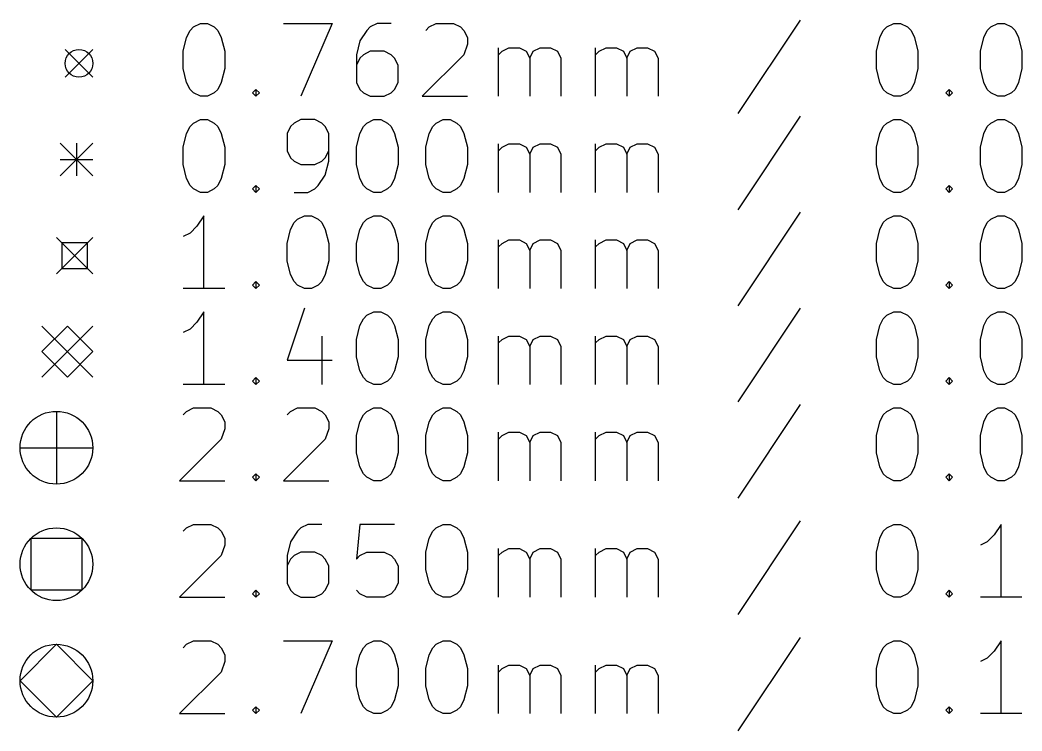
# Model space of a CAD drawing. Extents: x -31 to 357, y -149 to 35.
# Drawn here: x -30.57 to -3.05, y -148.66 to -129.13 of the extents above; entities that cross this region are included whole.
import ezdxf

# ---------------------------------------------------------------- set-up
doc = ezdxf.new("R2010")
doc.units = 0
doc.layers.add('BLACK', color=7, linetype='CONTINUOUS')

msp = doc.modelspace()

# ---------------------------------------------------------------- linework, layer by layer
at = {"layer": 'BLACK', "linetype": 'CONTINUOUS'}
for p, q in [((-25.9036, -129.416), (-25.8083, -129.32)), ((-25.8083, -129.32), (-25.6179, -129.225)), ((-25.6179, -129.225), (-25.4274, -129.225)), ((-25.4274, -129.225), (-25.2369, -129.32)), ((-25.2369, -129.32), (-25.1417, -129.416)), ((-23.3321, -129.225), (-21.9988, -129.225)), ((-21.9988, -129.225), (-22.856, -131.225)), ((-20.9512, -129.32), (-21.0464, -129.416)), ((-20.7607, -129.225), (-20.9512, -129.32)), ((-20.3798, -129.225), (-20.7607, -129.225)), ((-19.4274, -129.416), (-19.3321, -129.32)), ((-19.3321, -129.32), (-19.1417, -129.225)), ((-19.1417, -129.225), (-18.6655, -129.225)), ((-18.6655, -129.225), (-18.475, -129.32)), ((-18.475, -129.32), (-18.3798, -129.416)), ((-9.14167, -129.13), (-10.856, -131.701)), ((-6.85595, -129.416), (-6.76071, -129.32)), ((-6.76071, -129.32), (-6.57024, -129.225)), ((-6.57024, -129.225), (-6.37976, -129.225)), ((-6.37976, -129.225), (-6.18928, -129.32)), ((-6.18928, -129.32), (-6.09405, -129.416)), ((-3.99881, -129.416), (-3.90357, -129.32)), ((-3.90357, -129.32), (-3.7131, -129.225)), ((-3.7131, -129.225), (-3.52262, -129.225)), ((-3.52262, -129.225), (-3.33214, -129.32)), ((-3.33214, -129.32), (-3.2369, -129.416)), ((-26.094, -129.987), (-25.9988, -129.606)), ((-25.9988, -129.606), (-25.9036, -129.416)), ((-25.1417, -129.416), (-25.0464, -129.606)), ((-25.0464, -129.606), (-24.9512, -129.987)), ((-21.0464, -129.416), (-21.2369, -129.701)), ((-18.3798, -129.416), (-18.2845, -129.606)), ((-18.2845, -129.606), (-18.2845, -129.797)), ((-7.04643, -129.987), (-6.95119, -129.606)), ((-6.95119, -129.606), (-6.85595, -129.416)), ((-6.09405, -129.416), (-5.99881, -129.606)), ((-5.99881, -129.606), (-5.90357, -129.987)), ((-4.18928, -129.987), (-4.09405, -129.606)), ((-4.09405, -129.606), (-3.99881, -129.416)), ((-3.2369, -129.416), (-3.14167, -129.606)), ((-3.14167, -129.606), (-3.04643, -129.987)), ((-21.2369, -129.701), (-21.3321, -130.082)), ((-18.2845, -129.797), (-18.3798, -130.082)), ((-17.4274, -131.225), (-17.4274, -129.892)), ((-17.3321, -129.987), (-17.1417, -129.892)), ((-17.1417, -129.892), (-16.856, -129.892)), ((-16.856, -129.892), (-16.6655, -129.987)), ((-16.475, -129.987), (-16.2845, -129.892)), ((-16.2845, -129.892), (-15.9988, -129.892)), ((-15.9988, -129.892), (-15.8083, -129.987)), ((-14.7607, -131.225), (-14.7607, -129.892)), ((-14.6655, -129.987), (-14.475, -129.892)), ((-14.475, -129.892), (-14.1893, -129.892)), ((-14.1893, -129.892), (-13.9988, -129.987)), ((-13.8083, -129.987), (-13.6179, -129.892)), ((-13.6179, -129.892), (-13.3321, -129.892)), ((-13.3321, -129.892), (-13.1417, -129.987)), ((-29.337, -129.939), (-28.575, -130.701)), ((-28.575, -129.939), (-29.337, -130.701)), ((-26.094, -130.463), (-26.094, -129.987)), ((-24.9512, -129.987), (-24.9512, -130.463)), ((-21.3321, -130.082), (-21.3321, -130.844)), ((-21.2369, -130.177), (-21.3321, -130.368)), ((-21.1417, -130.082), (-21.2369, -130.177)), ((-20.9512, -129.987), (-21.1417, -130.082)), ((-20.5702, -129.987), (-20.9512, -129.987)), ((-20.3798, -130.082), (-20.5702, -129.987)), ((-20.2845, -130.177), (-20.3798, -130.082)), ((-20.1893, -130.368), (-20.2845, -130.177)), ((-18.3798, -130.082), (-19.5226, -131.225)), ((-17.4274, -130.082), (-17.3321, -129.987)), ((-16.6655, -129.987), (-16.5702, -130.177)), ((-16.5702, -130.177), (-16.475, -129.987)), ((-16.5702, -130.177), (-16.5702, -131.225)), ((-15.8083, -129.987), (-15.7131, -130.177)), ((-15.7131, -130.177), (-15.7131, -131.225)), ((-14.7607, -130.082), (-14.6655, -129.987)), ((-13.9988, -129.987), (-13.9036, -130.177)), ((-13.9036, -130.177), (-13.8083, -129.987)), ((-13.9036, -130.177), (-13.9036, -131.225)), ((-13.1417, -129.987), (-13.0464, -130.177)), ((-13.0464, -130.177), (-13.0464, -131.225)), ((-7.04643, -130.463), (-7.04643, -129.987)), ((-5.90357, -129.987), (-5.90357, -130.463)), ((-4.18928, -130.463), (-4.18928, -129.987)), ((-3.04643, -129.987), (-3.04643, -130.463)), ((-25.9988, -130.844), (-26.094, -130.463)), ((-24.9512, -130.463), (-25.0464, -130.844)), ((-20.1893, -130.844), (-20.1893, -130.368)), ((-6.95119, -130.844), (-7.04643, -130.463)), ((-5.90357, -130.463), (-5.99881, -130.844)), ((-4.09405, -130.844), (-4.18928, -130.463)), ((-3.04643, -130.463), (-3.14167, -130.844)), ((-25.9036, -131.035), (-25.9988, -130.844)), ((-25.8083, -131.13), (-25.9036, -131.035)), ((-25.1417, -131.035), (-25.2369, -131.13)), ((-25.0464, -130.844), (-25.1417, -131.035)), ((-24.1893, -131.13), (-24.094, -131.035)), ((-24.094, -131.035), (-23.9988, -131.13)), ((-24.094, -131.035), (-24.094, -131.225)), ((-21.3321, -130.844), (-21.2369, -131.035)), ((-21.2369, -131.035), (-21.1417, -131.13)), ((-20.3798, -131.13), (-20.2845, -131.035)), ((-20.2845, -131.035), (-20.1893, -130.844)), ((-6.85595, -131.035), (-6.95119, -130.844)), ((-6.76071, -131.13), (-6.85595, -131.035)), ((-6.09405, -131.035), (-6.18928, -131.13)), ((-5.99881, -130.844), (-6.09405, -131.035)), ((-5.14167, -131.13), (-5.04643, -131.035)), ((-5.04643, -131.035), (-4.95119, -131.13)), ((-5.04643, -131.035), (-5.04643, -131.225)), ((-3.99881, -131.035), (-4.09405, -130.844)), ((-3.90357, -131.13), (-3.99881, -131.035)), ((-3.2369, -131.035), (-3.33214, -131.13)), ((-3.14167, -130.844), (-3.2369, -131.035)), ((-25.6179, -131.225), (-25.8083, -131.13)), ((-25.4274, -131.225), (-25.6179, -131.225)), ((-25.2369, -131.13), (-25.4274, -131.225)), ((-24.094, -131.225), (-24.1893, -131.13)), ((-23.9988, -131.13), (-24.094, -131.225)), ((-21.1417, -131.13), (-20.9512, -131.225)), ((-20.9512, -131.225), (-20.5702, -131.225)), ((-20.5702, -131.225), (-20.3798, -131.13)), ((-19.5226, -131.225), (-18.2845, -131.225)), ((-6.57024, -131.225), (-6.76071, -131.13)), ((-6.37976, -131.225), (-6.57024, -131.225)), ((-6.18928, -131.13), (-6.37976, -131.225)), ((-5.04643, -131.225), (-5.14167, -131.13)), ((-4.95119, -131.13), (-5.04643, -131.225)), ((-3.7131, -131.225), (-3.90357, -131.13)), ((-3.52262, -131.225), (-3.7131, -131.225)), ((-3.33214, -131.13), (-3.52262, -131.225)), ((-9.14167, -131.77), (-10.856, -134.341)), ((-25.9988, -132.246), (-25.9036, -132.056)), ((-25.9036, -132.056), (-25.8083, -131.96)), ((-25.8083, -131.96), (-25.6179, -131.865)), ((-25.6179, -131.865), (-25.4274, -131.865)), ((-25.4274, -131.865), (-25.2369, -131.96)), ((-25.2369, -131.96), (-25.1417, -132.056)), ((-25.1417, -132.056), (-25.0464, -132.246)), ((-23.1417, -132.056), (-23.2369, -132.246)), ((-23.0464, -131.96), (-23.1417, -132.056)), ((-22.856, -131.865), (-23.0464, -131.96)), ((-22.475, -131.865), (-22.856, -131.865)), ((-22.2845, -131.96), (-22.475, -131.865)), ((-22.1893, -132.056), (-22.2845, -131.96)), ((-22.094, -132.246), (-22.1893, -132.056)), ((-21.2369, -132.246), (-21.1417, -132.056)), ((-21.1417, -132.056), (-21.0464, -131.96)), ((-21.0464, -131.96), (-20.856, -131.865)), ((-20.856, -131.865), (-20.6655, -131.865)), ((-20.6655, -131.865), (-20.475, -131.96)), ((-20.475, -131.96), (-20.3798, -132.056)), ((-20.3798, -132.056), (-20.2845, -132.246)), ((-19.3321, -132.246), (-19.2369, -132.056)), ((-19.2369, -132.056), (-19.1417, -131.96)), ((-19.1417, -131.96), (-18.9512, -131.865)), ((-18.9512, -131.865), (-18.7607, -131.865)), ((-18.7607, -131.865), (-18.5702, -131.96)), ((-18.5702, -131.96), (-18.475, -132.056)), ((-18.475, -132.056), (-18.3798, -132.246)), ((-6.95119, -132.246), (-6.85595, -132.056)), ((-6.85595, -132.056), (-6.76071, -131.96)), ((-6.76071, -131.96), (-6.57024, -131.865)), ((-6.57024, -131.865), (-6.37976, -131.865)), ((-6.37976, -131.865), (-6.18928, -131.96)), ((-6.18928, -131.96), (-6.09405, -132.056)), ((-6.09405, -132.056), (-5.99881, -132.246)), ((-4.09405, -132.246), (-3.99881, -132.056)), ((-3.99881, -132.056), (-3.90357, -131.96)), ((-3.90357, -131.96), (-3.7131, -131.865)), ((-3.7131, -131.865), (-3.52262, -131.865)), ((-3.52262, -131.865), (-3.33214, -131.96)), ((-3.33214, -131.96), (-3.2369, -132.056)), ((-3.2369, -132.056), (-3.14167, -132.246)), ((-26.094, -132.627), (-25.9988, -132.246)), ((-25.0464, -132.246), (-24.9512, -132.627)), ((-23.2369, -132.246), (-23.2369, -132.722)), ((-22.094, -133.008), (-22.094, -132.246)), ((-21.3321, -132.627), (-21.2369, -132.246)), ((-20.2845, -132.246), (-20.1893, -132.627)), ((-19.4274, -132.627), (-19.3321, -132.246)), ((-18.3798, -132.246), (-18.2845, -132.627)), ((-7.04643, -132.627), (-6.95119, -132.246)), ((-5.99881, -132.246), (-5.90357, -132.627)), ((-4.18928, -132.627), (-4.09405, -132.246)), ((-3.14167, -132.246), (-3.04643, -132.627)), ((-29.475, -132.51), (-28.575, -133.41)), ((-28.575, -132.51), (-29.475, -133.41)), ((-29.025, -132.51), (-29.025, -133.41)), ((-26.094, -133.103), (-26.094, -132.627)), ((-24.9512, -132.627), (-24.9512, -133.103)), ((-21.3321, -133.103), (-21.3321, -132.627)), ((-20.1893, -132.627), (-20.1893, -133.103)), ((-19.4274, -133.103), (-19.4274, -132.627)), ((-18.2845, -132.627), (-18.2845, -133.103)), ((-17.4274, -133.865), (-17.4274, -132.532)), ((-17.4274, -132.722), (-17.3321, -132.627)), ((-17.3321, -132.627), (-17.1417, -132.532)), ((-17.1417, -132.532), (-16.856, -132.532)), ((-16.856, -132.532), (-16.6655, -132.627)), ((-16.6655, -132.627), (-16.5702, -132.817)), ((-16.5702, -132.817), (-16.475, -132.627)), ((-16.475, -132.627), (-16.2845, -132.532)), ((-16.2845, -132.532), (-15.9988, -132.532)), ((-15.9988, -132.532), (-15.8083, -132.627)), ((-15.8083, -132.627), (-15.7131, -132.817)), ((-14.7607, -133.865), (-14.7607, -132.532)), ((-14.7607, -132.722), (-14.6655, -132.627)), ((-14.6655, -132.627), (-14.475, -132.532)), ((-14.475, -132.532), (-14.1893, -132.532)), ((-14.1893, -132.532), (-13.9988, -132.627)), ((-13.9988, -132.627), (-13.9036, -132.817)), ((-13.9036, -132.817), (-13.8083, -132.627)), ((-13.8083, -132.627), (-13.6179, -132.532)), ((-13.6179, -132.532), (-13.3321, -132.532)), ((-13.3321, -132.532), (-13.1417, -132.627)), ((-13.1417, -132.627), (-13.0464, -132.817)), ((-7.04643, -133.103), (-7.04643, -132.627)), ((-5.90357, -132.627), (-5.90357, -133.103)), ((-4.18928, -133.103), (-4.18928, -132.627)), ((-3.04643, -132.627), (-3.04643, -133.103)), ((-29.475, -132.96), (-28.575, -132.96)), ((-23.2369, -132.722), (-23.1417, -132.913)), ((-23.1417, -132.913), (-23.0464, -133.008)), ((-22.2845, -133.008), (-22.1893, -132.913)), ((-22.1893, -132.913), (-22.094, -132.722)), ((-16.5702, -132.817), (-16.5702, -133.865)), ((-15.7131, -132.817), (-15.7131, -133.865)), ((-13.9036, -132.817), (-13.9036, -133.865)), ((-13.0464, -132.817), (-13.0464, -133.865)), ((-25.9988, -133.484), (-26.094, -133.103)), ((-24.9512, -133.103), (-25.0464, -133.484)), ((-23.0464, -133.008), (-22.856, -133.103)), ((-22.856, -133.103), (-22.475, -133.103)), ((-22.475, -133.103), (-22.2845, -133.008)), ((-22.1893, -133.389), (-22.094, -133.008)), ((-21.2369, -133.484), (-21.3321, -133.103)), ((-20.1893, -133.103), (-20.2845, -133.484)), ((-19.3321, -133.484), (-19.4274, -133.103)), ((-18.2845, -133.103), (-18.3798, -133.484)), ((-6.95119, -133.484), (-7.04643, -133.103)), ((-5.90357, -133.103), (-5.99881, -133.484)), ((-4.09405, -133.484), (-4.18928, -133.103)), ((-3.04643, -133.103), (-3.14167, -133.484)), ((-25.9036, -133.675), (-25.9988, -133.484)), ((-25.0464, -133.484), (-25.1417, -133.675)), ((-22.3798, -133.675), (-22.1893, -133.389)), ((-21.1417, -133.675), (-21.2369, -133.484)), ((-20.2845, -133.484), (-20.3798, -133.675)), ((-19.2369, -133.675), (-19.3321, -133.484)), ((-18.3798, -133.484), (-18.475, -133.675)), ((-6.85595, -133.675), (-6.95119, -133.484)), ((-5.99881, -133.484), (-6.09405, -133.675)), ((-3.99881, -133.675), (-4.09405, -133.484)), ((-3.14167, -133.484), (-3.2369, -133.675)), ((-25.8083, -133.77), (-25.9036, -133.675)), ((-25.6179, -133.865), (-25.8083, -133.77)), ((-25.2369, -133.77), (-25.4274, -133.865)), ((-25.1417, -133.675), (-25.2369, -133.77)), ((-24.1893, -133.77), (-24.094, -133.675)), ((-24.094, -133.865), (-24.1893, -133.77)), ((-24.094, -133.675), (-23.9988, -133.77)), ((-24.094, -133.675), (-24.094, -133.865)), ((-23.9988, -133.77), (-24.094, -133.865)), ((-22.6655, -133.865), (-22.475, -133.77)), ((-22.475, -133.77), (-22.3798, -133.675)), ((-21.0464, -133.77), (-21.1417, -133.675)), ((-20.856, -133.865), (-21.0464, -133.77)), ((-20.475, -133.77), (-20.6655, -133.865)), ((-20.3798, -133.675), (-20.475, -133.77)), ((-19.1417, -133.77), (-19.2369, -133.675)), ((-18.9512, -133.865), (-19.1417, -133.77)), ((-18.5702, -133.77), (-18.7607, -133.865)), ((-18.475, -133.675), (-18.5702, -133.77)), ((-6.76071, -133.77), (-6.85595, -133.675)), ((-6.57024, -133.865), (-6.76071, -133.77)), ((-6.18928, -133.77), (-6.37976, -133.865)), ((-6.09405, -133.675), (-6.18928, -133.77)), ((-5.14167, -133.77), (-5.04643, -133.675)), ((-5.04643, -133.865), (-5.14167, -133.77)), ((-5.04643, -133.675), (-4.95119, -133.77)), ((-5.04643, -133.675), (-5.04643, -133.865)), ((-4.95119, -133.77), (-5.04643, -133.865)), ((-3.90357, -133.77), (-3.99881, -133.675)), ((-3.7131, -133.865), (-3.90357, -133.77)), ((-3.33214, -133.77), (-3.52262, -133.865)), ((-3.2369, -133.675), (-3.33214, -133.77)), ((-25.4274, -133.865), (-25.6179, -133.865)), ((-23.0464, -133.865), (-22.6655, -133.865)), ((-20.6655, -133.865), (-20.856, -133.865)), ((-18.7607, -133.865), (-18.9512, -133.865)), ((-6.37976, -133.865), (-6.57024, -133.865)), ((-3.52262, -133.865), (-3.7131, -133.865)), ((-25.5226, -134.505), (-25.7131, -134.791)), ((-25.5226, -136.505), (-25.5226, -134.505)), ((-23.0464, -134.696), (-22.9512, -134.6)), ((-22.9512, -134.6), (-22.7607, -134.505)), ((-22.7607, -134.505), (-22.5702, -134.505)), ((-22.5702, -134.505), (-22.3798, -134.6)), ((-22.3798, -134.6), (-22.2845, -134.696)), ((-21.1417, -134.696), (-21.0464, -134.6)), ((-21.0464, -134.6), (-20.856, -134.505)), ((-20.856, -134.505), (-20.6655, -134.505)), ((-20.6655, -134.505), (-20.475, -134.6)), ((-20.475, -134.6), (-20.3798, -134.696)), ((-19.2369, -134.696), (-19.1417, -134.6)), ((-19.1417, -134.6), (-18.9512, -134.505)), ((-18.9512, -134.505), (-18.7607, -134.505)), ((-18.7607, -134.505), (-18.5702, -134.6)), ((-18.5702, -134.6), (-18.475, -134.696)), ((-9.14167, -134.41), (-10.856, -136.981)), ((-6.85595, -134.696), (-6.76071, -134.6)), ((-6.76071, -134.6), (-6.57024, -134.505)), ((-6.57024, -134.505), (-6.37976, -134.505)), ((-6.37976, -134.505), (-6.18928, -134.6)), ((-6.18928, -134.6), (-6.09405, -134.696)), ((-3.99881, -134.696), (-3.90357, -134.6)), ((-3.90357, -134.6), (-3.7131, -134.505)), ((-3.7131, -134.505), (-3.52262, -134.505)), ((-3.52262, -134.505), (-3.33214, -134.6)), ((-3.33214, -134.6), (-3.2369, -134.696)), ((-25.7131, -134.791), (-25.9036, -134.981)), ((-23.2369, -135.267), (-23.1417, -134.886)), ((-23.1417, -134.886), (-23.0464, -134.696)), ((-22.2845, -134.696), (-22.1893, -134.886)), ((-22.1893, -134.886), (-22.094, -135.267)), ((-21.3321, -135.267), (-21.2369, -134.886)), ((-21.2369, -134.886), (-21.1417, -134.696)), ((-20.3798, -134.696), (-20.2845, -134.886)), ((-20.2845, -134.886), (-20.1893, -135.267)), ((-19.4274, -135.267), (-19.3321, -134.886)), ((-19.3321, -134.886), (-19.2369, -134.696)), ((-18.475, -134.696), (-18.3798, -134.886)), ((-18.3798, -134.886), (-18.2845, -135.267)), ((-7.04643, -135.267), (-6.95119, -134.886)), ((-6.95119, -134.886), (-6.85595, -134.696)), ((-6.09405, -134.696), (-5.99881, -134.886)), ((-5.99881, -134.886), (-5.90357, -135.267)), ((-4.18928, -135.267), (-4.09405, -134.886)), ((-4.09405, -134.886), (-3.99881, -134.696)), ((-3.2369, -134.696), (-3.14167, -134.886)), ((-3.14167, -134.886), (-3.04643, -135.267)), ((-29.575, -135.1), (-28.575, -136.1)), ((-28.575, -135.1), (-29.575, -136.1)), ((-25.9036, -134.981), (-26.094, -135.077)), ((-28.7214, -135.247), (-29.4286, -135.247)), ((-29.4286, -135.247), (-29.4286, -135.954)), ((-28.7214, -135.954), (-28.7214, -135.247)), ((-23.2369, -135.743), (-23.2369, -135.267)), ((-22.094, -135.267), (-22.094, -135.743)), ((-21.3321, -135.743), (-21.3321, -135.267)), ((-20.1893, -135.267), (-20.1893, -135.743)), ((-19.4274, -135.743), (-19.4274, -135.267)), ((-18.2845, -135.267), (-18.2845, -135.743)), ((-17.4274, -136.505), (-17.4274, -135.172)), ((-17.4274, -135.362), (-17.3321, -135.267)), ((-17.3321, -135.267), (-17.1417, -135.172)), ((-17.1417, -135.172), (-16.856, -135.172)), ((-16.856, -135.172), (-16.6655, -135.267)), ((-16.6655, -135.267), (-16.5702, -135.457)), ((-16.5702, -135.457), (-16.475, -135.267)), ((-16.475, -135.267), (-16.2845, -135.172)), ((-16.2845, -135.172), (-15.9988, -135.172)), ((-15.9988, -135.172), (-15.8083, -135.267)), ((-15.8083, -135.267), (-15.7131, -135.457)), ((-14.7607, -136.505), (-14.7607, -135.172)), ((-14.7607, -135.362), (-14.6655, -135.267)), ((-14.6655, -135.267), (-14.475, -135.172)), ((-14.475, -135.172), (-14.1893, -135.172)), ((-14.1893, -135.172), (-13.9988, -135.267)), ((-13.9988, -135.267), (-13.9036, -135.457)), ((-13.9036, -135.457), (-13.8083, -135.267)), ((-13.8083, -135.267), (-13.6179, -135.172)), ((-13.6179, -135.172), (-13.3321, -135.172)), ((-13.3321, -135.172), (-13.1417, -135.267)), ((-13.1417, -135.267), (-13.0464, -135.457)), ((-7.04643, -135.743), (-7.04643, -135.267)), ((-5.90357, -135.267), (-5.90357, -135.743)), ((-4.18928, -135.743), (-4.18928, -135.267)), ((-3.04643, -135.267), (-3.04643, -135.743)), ((-16.5702, -135.457), (-16.5702, -136.505)), ((-15.7131, -135.457), (-15.7131, -136.505)), ((-13.9036, -135.457), (-13.9036, -136.505)), ((-13.0464, -135.457), (-13.0464, -136.505)), ((-29.4286, -135.954), (-28.7214, -135.954)), ((-23.1417, -136.124), (-23.2369, -135.743)), ((-22.094, -135.743), (-22.1893, -136.124)), ((-21.2369, -136.124), (-21.3321, -135.743)), ((-20.1893, -135.743), (-20.2845, -136.124)), ((-19.3321, -136.124), (-19.4274, -135.743)), ((-18.2845, -135.743), (-18.3798, -136.124)), ((-6.95119, -136.124), (-7.04643, -135.743)), ((-5.90357, -135.743), (-5.99881, -136.124)), ((-4.09405, -136.124), (-4.18928, -135.743)), ((-3.04643, -135.743), (-3.14167, -136.124)), ((-23.0464, -136.315), (-23.1417, -136.124)), ((-22.1893, -136.124), (-22.2845, -136.315)), ((-21.1417, -136.315), (-21.2369, -136.124)), ((-20.2845, -136.124), (-20.3798, -136.315)), ((-19.2369, -136.315), (-19.3321, -136.124)), ((-18.3798, -136.124), (-18.475, -136.315)), ((-6.85595, -136.315), (-6.95119, -136.124)), ((-5.99881, -136.124), (-6.09405, -136.315)), ((-3.99881, -136.315), (-4.09405, -136.124)), ((-3.14167, -136.124), (-3.2369, -136.315)), ((-24.9512, -136.505), (-26.094, -136.505)), ((-24.1893, -136.41), (-24.094, -136.315)), ((-24.094, -136.505), (-24.1893, -136.41)), ((-24.094, -136.315), (-23.9988, -136.41)), ((-24.094, -136.315), (-24.094, -136.505)), ((-23.9988, -136.41), (-24.094, -136.505)), ((-22.9512, -136.41), (-23.0464, -136.315)), ((-22.7607, -136.505), (-22.9512, -136.41)), ((-22.5702, -136.505), (-22.7607, -136.505)), ((-22.3798, -136.41), (-22.5702, -136.505)), ((-22.2845, -136.315), (-22.3798, -136.41)), ((-21.0464, -136.41), (-21.1417, -136.315)), ((-20.856, -136.505), (-21.0464, -136.41)), ((-20.6655, -136.505), (-20.856, -136.505)), ((-20.475, -136.41), (-20.6655, -136.505)), ((-20.3798, -136.315), (-20.475, -136.41)), ((-19.1417, -136.41), (-19.2369, -136.315)), ((-18.9512, -136.505), (-19.1417, -136.41)), ((-18.7607, -136.505), (-18.9512, -136.505)), ((-18.5702, -136.41), (-18.7607, -136.505)), ((-18.475, -136.315), (-18.5702, -136.41)), ((-6.76071, -136.41), (-6.85595, -136.315)), ((-6.57024, -136.505), (-6.76071, -136.41)), ((-6.37976, -136.505), (-6.57024, -136.505)), ((-6.18928, -136.41), (-6.37976, -136.505)), ((-6.09405, -136.315), (-6.18928, -136.41)), ((-5.14167, -136.41), (-5.04643, -136.315)), ((-5.04643, -136.505), (-5.14167, -136.41)), ((-5.04643, -136.315), (-4.95119, -136.41)), ((-5.04643, -136.315), (-5.04643, -136.505)), ((-4.95119, -136.41), (-5.04643, -136.505)), ((-3.90357, -136.41), (-3.99881, -136.315)), ((-3.7131, -136.505), (-3.90357, -136.41)), ((-3.52262, -136.505), (-3.7131, -136.505)), ((-3.33214, -136.41), (-3.52262, -136.505)), ((-3.2369, -136.315), (-3.33214, -136.41)), ((-22.7607, -137.05), (-23.2369, -138.478)), ((-9.14167, -137.05), (-10.856, -139.621)), ((-25.5226, -137.145), (-25.7131, -137.431)), ((-25.5226, -139.145), (-25.5226, -137.145)), ((-21.2369, -137.526), (-21.1417, -137.336)), ((-21.1417, -137.336), (-21.0464, -137.24)), ((-21.0464, -137.24), (-20.856, -137.145)), ((-20.856, -137.145), (-20.6655, -137.145)), ((-20.6655, -137.145), (-20.475, -137.24)), ((-20.475, -137.24), (-20.3798, -137.336)), ((-20.3798, -137.336), (-20.2845, -137.526)), ((-19.3321, -137.526), (-19.2369, -137.336)), ((-19.2369, -137.336), (-19.1417, -137.24)), ((-19.1417, -137.24), (-18.9512, -137.145)), ((-18.9512, -137.145), (-18.7607, -137.145)), ((-18.7607, -137.145), (-18.5702, -137.24)), ((-18.5702, -137.24), (-18.475, -137.336)), ((-18.475, -137.336), (-18.3798, -137.526)), ((-6.95119, -137.526), (-6.85595, -137.336)), ((-6.85595, -137.336), (-6.76071, -137.24)), ((-6.76071, -137.24), (-6.57024, -137.145)), ((-6.57024, -137.145), (-6.37976, -137.145)), ((-6.37976, -137.145), (-6.18928, -137.24)), ((-6.18928, -137.24), (-6.09405, -137.336)), ((-6.09405, -137.336), (-5.99881, -137.526)), ((-4.09405, -137.526), (-3.99881, -137.336)), ((-3.99881, -137.336), (-3.90357, -137.24)), ((-3.90357, -137.24), (-3.7131, -137.145)), ((-3.7131, -137.145), (-3.52262, -137.145)), ((-3.52262, -137.145), (-3.33214, -137.24)), ((-3.33214, -137.24), (-3.2369, -137.336)), ((-3.2369, -137.336), (-3.14167, -137.526)), ((-29.975, -137.54), (-28.575, -138.94)), ((-28.575, -137.54), (-29.975, -138.94)), ((-29.275, -137.54), (-29.975, -138.24)), ((-28.575, -138.24), (-29.275, -137.54)), ((-25.9036, -137.621), (-26.094, -137.717)), ((-25.7131, -137.431), (-25.9036, -137.621)), ((-21.3321, -137.907), (-21.2369, -137.526)), ((-20.2845, -137.526), (-20.1893, -137.907)), ((-19.4274, -137.907), (-19.3321, -137.526)), ((-18.3798, -137.526), (-18.2845, -137.907)), ((-7.04643, -137.907), (-6.95119, -137.526)), ((-5.99881, -137.526), (-5.90357, -137.907)), ((-4.18928, -137.907), (-4.09405, -137.526)), ((-3.14167, -137.526), (-3.04643, -137.907)), ((-22.2845, -137.812), (-22.2845, -139.145)), ((-21.3321, -138.383), (-21.3321, -137.907)), ((-20.1893, -137.907), (-20.1893, -138.383)), ((-19.4274, -138.383), (-19.4274, -137.907)), ((-18.2845, -137.907), (-18.2845, -138.383)), ((-17.4274, -139.145), (-17.4274, -137.812)), ((-17.4274, -138.002), (-17.3321, -137.907)), ((-17.3321, -137.907), (-17.1417, -137.812)), ((-17.1417, -137.812), (-16.856, -137.812)), ((-16.856, -137.812), (-16.6655, -137.907)), ((-16.6655, -137.907), (-16.5702, -138.097)), ((-16.5702, -138.097), (-16.475, -137.907)), ((-16.475, -137.907), (-16.2845, -137.812)), ((-16.2845, -137.812), (-15.9988, -137.812)), ((-15.9988, -137.812), (-15.8083, -137.907)), ((-15.8083, -137.907), (-15.7131, -138.097)), ((-14.7607, -139.145), (-14.7607, -137.812)), ((-14.7607, -138.002), (-14.6655, -137.907)), ((-14.6655, -137.907), (-14.475, -137.812)), ((-14.475, -137.812), (-14.1893, -137.812)), ((-14.1893, -137.812), (-13.9988, -137.907)), ((-13.9988, -137.907), (-13.9036, -138.097)), ((-13.9036, -138.097), (-13.8083, -137.907)), ((-13.8083, -137.907), (-13.6179, -137.812)), ((-13.6179, -137.812), (-13.3321, -137.812)), ((-13.3321, -137.812), (-13.1417, -137.907)), ((-13.1417, -137.907), (-13.0464, -138.097)), ((-7.04643, -138.383), (-7.04643, -137.907)), ((-5.90357, -137.907), (-5.90357, -138.383)), ((-4.18928, -138.383), (-4.18928, -137.907)), ((-3.04643, -137.907), (-3.04643, -138.383)), ((-16.5702, -138.097), (-16.5702, -139.145)), ((-15.7131, -138.097), (-15.7131, -139.145)), ((-13.9036, -138.097), (-13.9036, -139.145)), ((-13.0464, -138.097), (-13.0464, -139.145)), ((-29.975, -138.24), (-29.275, -138.94)), ((-29.275, -138.94), (-28.575, -138.24)), ((-21.2369, -138.764), (-21.3321, -138.383)), ((-20.1893, -138.383), (-20.2845, -138.764)), ((-19.3321, -138.764), (-19.4274, -138.383)), ((-18.2845, -138.383), (-18.3798, -138.764)), ((-6.95119, -138.764), (-7.04643, -138.383)), ((-5.90357, -138.383), (-5.99881, -138.764)), ((-4.09405, -138.764), (-4.18928, -138.383)), ((-3.04643, -138.383), (-3.14167, -138.764)), ((-23.2369, -138.478), (-21.9988, -138.478)), ((-24.1893, -139.05), (-24.094, -138.955)), ((-24.094, -138.955), (-23.9988, -139.05)), ((-24.094, -138.955), (-24.094, -139.145)), ((-21.1417, -138.955), (-21.2369, -138.764)), ((-21.0464, -139.05), (-21.1417, -138.955)), ((-20.3798, -138.955), (-20.475, -139.05)), ((-20.2845, -138.764), (-20.3798, -138.955)), ((-19.2369, -138.955), (-19.3321, -138.764)), ((-19.1417, -139.05), (-19.2369, -138.955)), ((-18.475, -138.955), (-18.5702, -139.05)), ((-18.3798, -138.764), (-18.475, -138.955)), ((-6.85595, -138.955), (-6.95119, -138.764)), ((-6.76071, -139.05), (-6.85595, -138.955)), ((-6.09405, -138.955), (-6.18928, -139.05)), ((-5.99881, -138.764), (-6.09405, -138.955)), ((-5.14167, -139.05), (-5.04643, -138.955)), ((-5.04643, -138.955), (-4.95119, -139.05)), ((-5.04643, -138.955), (-5.04643, -139.145)), ((-3.99881, -138.955), (-4.09405, -138.764)), ((-3.90357, -139.05), (-3.99881, -138.955)), ((-3.2369, -138.955), (-3.33214, -139.05)), ((-3.14167, -138.764), (-3.2369, -138.955)), ((-24.9512, -139.145), (-26.094, -139.145)), ((-24.094, -139.145), (-24.1893, -139.05)), ((-23.9988, -139.05), (-24.094, -139.145)), ((-20.856, -139.145), (-21.0464, -139.05)), ((-20.6655, -139.145), (-20.856, -139.145)), ((-20.475, -139.05), (-20.6655, -139.145)), ((-18.9512, -139.145), (-19.1417, -139.05)), ((-18.7607, -139.145), (-18.9512, -139.145)), ((-18.5702, -139.05), (-18.7607, -139.145)), ((-6.57024, -139.145), (-6.76071, -139.05)), ((-6.37976, -139.145), (-6.57024, -139.145)), ((-6.18928, -139.05), (-6.37976, -139.145)), ((-5.04643, -139.145), (-5.14167, -139.05)), ((-4.95119, -139.05), (-5.04643, -139.145)), ((-3.7131, -139.145), (-3.90357, -139.05)), ((-3.52262, -139.145), (-3.7131, -139.145)), ((-3.33214, -139.05), (-3.52262, -139.145)), ((-25.9988, -139.88), (-25.8083, -139.785)), ((-25.8083, -139.785), (-25.3321, -139.785)), ((-25.3321, -139.785), (-25.1417, -139.88)), ((-23.1417, -139.88), (-22.9512, -139.785)), ((-22.9512, -139.785), (-22.475, -139.785)), ((-22.475, -139.785), (-22.2845, -139.88)), ((-21.0464, -139.88), (-20.856, -139.785)), ((-20.856, -139.785), (-20.6655, -139.785)), ((-20.6655, -139.785), (-20.475, -139.88)), ((-19.1417, -139.88), (-18.9512, -139.785)), ((-18.9512, -139.785), (-18.7607, -139.785)), ((-18.7607, -139.785), (-18.5702, -139.88)), ((-9.14167, -139.69), (-10.856, -142.261)), ((-6.76071, -139.88), (-6.57024, -139.785)), ((-6.57024, -139.785), (-6.37976, -139.785)), ((-6.37976, -139.785), (-6.18928, -139.88)), ((-3.90357, -139.88), (-3.7131, -139.785)), ((-3.7131, -139.785), (-3.52262, -139.785)), ((-3.52262, -139.785), (-3.33214, -139.88)), ((-29.575, -139.88), (-29.575, -141.88)), ((-26.094, -139.976), (-25.9988, -139.88)), ((-25.1417, -139.88), (-25.0464, -139.976)), ((-25.0464, -139.976), (-24.9512, -140.166)), ((-23.2369, -139.976), (-23.1417, -139.88)), ((-22.2845, -139.88), (-22.1893, -139.976)), ((-22.1893, -139.976), (-22.094, -140.166)), ((-21.2369, -140.166), (-21.1417, -139.976)), ((-21.1417, -139.976), (-21.0464, -139.88)), ((-20.475, -139.88), (-20.3798, -139.976)), ((-20.3798, -139.976), (-20.2845, -140.166)), ((-19.3321, -140.166), (-19.2369, -139.976)), ((-19.2369, -139.976), (-19.1417, -139.88)), ((-18.5702, -139.88), (-18.475, -139.976)), ((-18.475, -139.976), (-18.3798, -140.166)), ((-6.95119, -140.166), (-6.85595, -139.976)), ((-6.85595, -139.976), (-6.76071, -139.88)), ((-6.18928, -139.88), (-6.09405, -139.976)), ((-6.09405, -139.976), (-5.99881, -140.166)), ((-4.09405, -140.166), (-3.99881, -139.976)), ((-3.99881, -139.976), (-3.90357, -139.88)), ((-3.33214, -139.88), (-3.2369, -139.976)), ((-3.2369, -139.976), (-3.14167, -140.166)), ((-24.9512, -140.357), (-25.0464, -140.642)), ((-24.9512, -140.166), (-24.9512, -140.357)), ((-22.094, -140.357), (-22.1893, -140.642)), ((-22.094, -140.166), (-22.094, -140.357)), ((-21.3321, -140.547), (-21.2369, -140.166)), ((-20.2845, -140.166), (-20.1893, -140.547)), ((-19.4274, -140.547), (-19.3321, -140.166)), ((-18.3798, -140.166), (-18.2845, -140.547)), ((-7.04643, -140.547), (-6.95119, -140.166)), ((-5.99881, -140.166), (-5.90357, -140.547)), ((-4.18928, -140.547), (-4.09405, -140.166)), ((-3.14167, -140.166), (-3.04643, -140.547)), ((-25.0464, -140.642), (-26.1893, -141.785)), ((-22.1893, -140.642), (-23.3321, -141.785)), ((-21.3321, -141.023), (-21.3321, -140.547)), ((-20.1893, -140.547), (-20.1893, -141.023)), ((-19.4274, -141.023), (-19.4274, -140.547)), ((-18.2845, -140.547), (-18.2845, -141.023)), ((-17.4274, -141.785), (-17.4274, -140.452)), ((-17.4274, -140.642), (-17.3321, -140.547)), ((-17.3321, -140.547), (-17.1417, -140.452)), ((-17.1417, -140.452), (-16.856, -140.452)), ((-16.856, -140.452), (-16.6655, -140.547)), ((-16.6655, -140.547), (-16.5702, -140.737)), ((-16.5702, -140.737), (-16.475, -140.547)), ((-16.475, -140.547), (-16.2845, -140.452)), ((-16.2845, -140.452), (-15.9988, -140.452)), ((-15.9988, -140.452), (-15.8083, -140.547)), ((-15.8083, -140.547), (-15.7131, -140.737)), ((-14.7607, -141.785), (-14.7607, -140.452)), ((-14.7607, -140.642), (-14.6655, -140.547)), ((-14.6655, -140.547), (-14.475, -140.452)), ((-14.475, -140.452), (-14.1893, -140.452)), ((-14.1893, -140.452), (-13.9988, -140.547)), ((-13.9988, -140.547), (-13.9036, -140.737)), ((-13.9036, -140.737), (-13.8083, -140.547)), ((-13.8083, -140.547), (-13.6179, -140.452)), ((-13.6179, -140.452), (-13.3321, -140.452)), ((-13.3321, -140.452), (-13.1417, -140.547)), ((-13.1417, -140.547), (-13.0464, -140.737)), ((-7.04643, -141.023), (-7.04643, -140.547)), ((-5.90357, -140.547), (-5.90357, -141.023)), ((-4.18928, -141.023), (-4.18928, -140.547)), ((-3.04643, -140.547), (-3.04643, -141.023)), ((-30.575, -140.88), (-28.575, -140.88)), ((-16.5702, -140.737), (-16.5702, -141.785)), ((-15.7131, -140.737), (-15.7131, -141.785)), ((-13.9036, -140.737), (-13.9036, -141.785)), ((-13.0464, -140.737), (-13.0464, -141.785)), ((-21.2369, -141.404), (-21.3321, -141.023)), ((-20.1893, -141.023), (-20.2845, -141.404)), ((-19.3321, -141.404), (-19.4274, -141.023)), ((-18.2845, -141.023), (-18.3798, -141.404)), ((-6.95119, -141.404), (-7.04643, -141.023)), ((-5.90357, -141.023), (-5.99881, -141.404)), ((-4.09405, -141.404), (-4.18928, -141.023)), ((-3.04643, -141.023), (-3.14167, -141.404)), ((-21.1417, -141.595), (-21.2369, -141.404)), ((-20.2845, -141.404), (-20.3798, -141.595)), ((-19.2369, -141.595), (-19.3321, -141.404)), ((-18.3798, -141.404), (-18.475, -141.595)), ((-6.85595, -141.595), (-6.95119, -141.404)), ((-5.99881, -141.404), (-6.09405, -141.595)), ((-3.99881, -141.595), (-4.09405, -141.404)), ((-3.14167, -141.404), (-3.2369, -141.595)), ((-24.1893, -141.69), (-24.094, -141.595)), ((-24.094, -141.785), (-24.1893, -141.69)), ((-24.094, -141.595), (-23.9988, -141.69)), ((-24.094, -141.595), (-24.094, -141.785)), ((-23.9988, -141.69), (-24.094, -141.785)), ((-21.0464, -141.69), (-21.1417, -141.595)), ((-20.856, -141.785), (-21.0464, -141.69)), ((-20.475, -141.69), (-20.6655, -141.785)), ((-20.3798, -141.595), (-20.475, -141.69)), ((-19.1417, -141.69), (-19.2369, -141.595)), ((-18.9512, -141.785), (-19.1417, -141.69)), ((-18.5702, -141.69), (-18.7607, -141.785)), ((-18.475, -141.595), (-18.5702, -141.69)), ((-6.76071, -141.69), (-6.85595, -141.595)), ((-6.57024, -141.785), (-6.76071, -141.69)), ((-6.18928, -141.69), (-6.37976, -141.785)), ((-6.09405, -141.595), (-6.18928, -141.69)), ((-5.14167, -141.69), (-5.04643, -141.595)), ((-5.04643, -141.785), (-5.14167, -141.69)), ((-5.04643, -141.595), (-4.95119, -141.69)), ((-5.04643, -141.595), (-5.04643, -141.785)), ((-4.95119, -141.69), (-5.04643, -141.785)), ((-3.90357, -141.69), (-3.99881, -141.595)), ((-3.7131, -141.785), (-3.90357, -141.69)), ((-3.33214, -141.69), (-3.52262, -141.785)), ((-3.2369, -141.595), (-3.33214, -141.69)), ((-26.1893, -141.785), (-24.9512, -141.785)), ((-23.3321, -141.785), (-22.094, -141.785)), ((-20.6655, -141.785), (-20.856, -141.785)), ((-18.7607, -141.785), (-18.9512, -141.785)), ((-6.37976, -141.785), (-6.57024, -141.785)), ((-3.52262, -141.785), (-3.7131, -141.785)), ((-26.094, -143.176), (-25.9988, -143.08)), ((-25.9988, -143.08), (-25.8083, -142.985)), ((-25.8083, -142.985), (-25.3321, -142.985)), ((-25.3321, -142.985), (-25.1417, -143.08)), ((-25.1417, -143.08), (-25.0464, -143.176)), ((-22.856, -143.08), (-22.9512, -143.176)), ((-22.6655, -142.985), (-22.856, -143.08)), ((-22.2845, -142.985), (-22.6655, -142.985)), ((-21.2369, -142.985), (-21.3321, -143.937)), ((-20.2845, -142.985), (-21.2369, -142.985)), ((-19.2369, -143.176), (-19.1417, -143.08)), ((-19.1417, -143.08), (-18.9512, -142.985)), ((-18.9512, -142.985), (-18.7607, -142.985)), ((-18.7607, -142.985), (-18.5702, -143.08)), ((-18.5702, -143.08), (-18.475, -143.176)), ((-9.14167, -142.89), (-10.856, -145.461)), ((-6.85595, -143.176), (-6.76071, -143.08)), ((-6.76071, -143.08), (-6.57024, -142.985)), ((-6.57024, -142.985), (-6.37976, -142.985)), ((-6.37976, -142.985), (-6.18928, -143.08)), ((-6.18928, -143.08), (-6.09405, -143.176)), ((-3.61786, -142.985), (-3.80833, -143.271)), ((-3.61786, -144.985), (-3.61786, -142.985)), ((-28.8679, -143.373), (-30.2821, -143.373)), ((-30.2821, -143.373), (-30.2821, -144.787)), ((-28.8679, -144.787), (-28.8679, -143.373)), ((-25.0464, -143.176), (-24.9512, -143.366)), ((-24.9512, -143.366), (-24.9512, -143.557)), ((-22.9512, -143.176), (-23.1417, -143.461)), ((-19.4274, -143.747), (-19.3321, -143.366)), ((-19.3321, -143.366), (-19.2369, -143.176)), ((-18.475, -143.176), (-18.3798, -143.366)), ((-18.3798, -143.366), (-18.2845, -143.747)), ((-7.04643, -143.747), (-6.95119, -143.366)), ((-6.95119, -143.366), (-6.85595, -143.176)), ((-6.09405, -143.176), (-5.99881, -143.366)), ((-5.99881, -143.366), (-5.90357, -143.747)), ((-3.80833, -143.271), (-3.99881, -143.461)), ((-24.9512, -143.557), (-25.0464, -143.842)), ((-23.1417, -143.461), (-23.2369, -143.842)), ((-17.4274, -144.985), (-17.4274, -143.652)), ((-17.3321, -143.747), (-17.1417, -143.652)), ((-17.1417, -143.652), (-16.856, -143.652)), ((-16.856, -143.652), (-16.6655, -143.747)), ((-16.475, -143.747), (-16.2845, -143.652)), ((-16.2845, -143.652), (-15.9988, -143.652)), ((-15.9988, -143.652), (-15.8083, -143.747)), ((-14.7607, -144.985), (-14.7607, -143.652)), ((-14.6655, -143.747), (-14.475, -143.652)), ((-14.475, -143.652), (-14.1893, -143.652)), ((-14.1893, -143.652), (-13.9988, -143.747)), ((-13.8083, -143.747), (-13.6179, -143.652)), ((-13.6179, -143.652), (-13.3321, -143.652)), ((-13.3321, -143.652), (-13.1417, -143.747)), ((-3.99881, -143.461), (-4.18928, -143.557)), ((-25.0464, -143.842), (-26.1893, -144.985)), ((-23.2369, -143.842), (-23.2369, -144.604)), ((-23.1417, -143.937), (-23.2369, -144.128)), ((-23.0464, -143.842), (-23.1417, -143.937)), ((-22.856, -143.747), (-23.0464, -143.842)), ((-22.475, -143.747), (-22.856, -143.747)), ((-22.2845, -143.842), (-22.475, -143.747)), ((-22.1893, -143.937), (-22.2845, -143.842)), ((-22.094, -144.128), (-22.1893, -143.937)), ((-21.3321, -143.937), (-21.2369, -143.842)), ((-21.2369, -143.842), (-21.0464, -143.747)), ((-21.0464, -143.747), (-20.5702, -143.747)), ((-20.5702, -143.747), (-20.3798, -143.842)), ((-20.3798, -143.842), (-20.2845, -143.937)), ((-20.2845, -143.937), (-20.1893, -144.128)), ((-19.4274, -144.223), (-19.4274, -143.747)), ((-18.2845, -143.747), (-18.2845, -144.223)), ((-17.4274, -143.842), (-17.3321, -143.747)), ((-16.6655, -143.747), (-16.5702, -143.937)), ((-16.5702, -143.937), (-16.475, -143.747)), ((-16.5702, -143.937), (-16.5702, -144.985)), ((-15.8083, -143.747), (-15.7131, -143.937)), ((-15.7131, -143.937), (-15.7131, -144.985)), ((-14.7607, -143.842), (-14.6655, -143.747)), ((-13.9988, -143.747), (-13.9036, -143.937)), ((-13.9036, -143.937), (-13.8083, -143.747)), ((-13.9036, -143.937), (-13.9036, -144.985)), ((-13.1417, -143.747), (-13.0464, -143.937)), ((-13.0464, -143.937), (-13.0464, -144.985)), ((-7.04643, -144.223), (-7.04643, -143.747)), ((-5.90357, -143.747), (-5.90357, -144.223)), ((-22.094, -144.604), (-22.094, -144.128)), ((-20.1893, -144.128), (-20.1893, -144.604)), ((-19.3321, -144.604), (-19.4274, -144.223)), ((-18.2845, -144.223), (-18.3798, -144.604)), ((-6.95119, -144.604), (-7.04643, -144.223)), ((-5.90357, -144.223), (-5.99881, -144.604)), ((-30.2821, -144.787), (-28.8679, -144.787)), ((-24.1893, -144.89), (-24.094, -144.795)), ((-24.094, -144.795), (-23.9988, -144.89)), ((-24.094, -144.795), (-24.094, -144.985)), ((-23.2369, -144.604), (-23.1417, -144.795)), ((-23.1417, -144.795), (-23.0464, -144.89)), ((-22.2845, -144.89), (-22.1893, -144.795)), ((-22.1893, -144.795), (-22.094, -144.604)), ((-21.2369, -144.89), (-21.3321, -144.795)), ((-20.2845, -144.795), (-20.3798, -144.89)), ((-20.1893, -144.604), (-20.2845, -144.795)), ((-19.2369, -144.795), (-19.3321, -144.604)), ((-19.1417, -144.89), (-19.2369, -144.795)), ((-18.475, -144.795), (-18.5702, -144.89)), ((-18.3798, -144.604), (-18.475, -144.795)), ((-6.85595, -144.795), (-6.95119, -144.604)), ((-6.76071, -144.89), (-6.85595, -144.795)), ((-6.09405, -144.795), (-6.18928, -144.89)), ((-5.99881, -144.604), (-6.09405, -144.795)), ((-5.14167, -144.89), (-5.04643, -144.795)), ((-5.04643, -144.795), (-4.95119, -144.89)), ((-5.04643, -144.795), (-5.04643, -144.985)), ((-26.1893, -144.985), (-24.9512, -144.985)), ((-24.094, -144.985), (-24.1893, -144.89)), ((-23.9988, -144.89), (-24.094, -144.985)), ((-23.0464, -144.89), (-22.856, -144.985)), ((-22.856, -144.985), (-22.475, -144.985)), ((-22.475, -144.985), (-22.2845, -144.89)), ((-21.0464, -144.985), (-21.2369, -144.89)), ((-20.5702, -144.985), (-21.0464, -144.985)), ((-20.3798, -144.89), (-20.5702, -144.985)), ((-18.9512, -144.985), (-19.1417, -144.89)), ((-18.7607, -144.985), (-18.9512, -144.985)), ((-18.5702, -144.89), (-18.7607, -144.985)), ((-6.57024, -144.985), (-6.76071, -144.89)), ((-6.37976, -144.985), (-6.57024, -144.985)), ((-6.18928, -144.89), (-6.37976, -144.985)), ((-5.04643, -144.985), (-5.14167, -144.89)), ((-4.95119, -144.89), (-5.04643, -144.985)), ((-3.04643, -144.985), (-4.18928, -144.985)), ((-9.14167, -146.09), (-10.856, -148.661)), ((-29.575, -146.28), (-30.575, -147.28)), ((-28.575, -147.28), (-29.575, -146.28)), ((-26.094, -146.376), (-25.9988, -146.28)), ((-25.9988, -146.28), (-25.8083, -146.185)), ((-25.8083, -146.185), (-25.3321, -146.185)), ((-25.3321, -146.185), (-25.1417, -146.28)), ((-25.1417, -146.28), (-25.0464, -146.376)), ((-25.0464, -146.376), (-24.9512, -146.566)), ((-23.3321, -146.185), (-21.9988, -146.185)), ((-21.9988, -146.185), (-22.856, -148.185)), ((-21.2369, -146.566), (-21.1417, -146.376)), ((-21.1417, -146.376), (-21.0464, -146.28)), ((-21.0464, -146.28), (-20.856, -146.185)), ((-20.856, -146.185), (-20.6655, -146.185)), ((-20.6655, -146.185), (-20.475, -146.28)), ((-20.475, -146.28), (-20.3798, -146.376)), ((-20.3798, -146.376), (-20.2845, -146.566)), ((-19.3321, -146.566), (-19.2369, -146.376)), ((-19.2369, -146.376), (-19.1417, -146.28)), ((-19.1417, -146.28), (-18.9512, -146.185)), ((-18.9512, -146.185), (-18.7607, -146.185)), ((-18.7607, -146.185), (-18.5702, -146.28)), ((-18.5702, -146.28), (-18.475, -146.376)), ((-18.475, -146.376), (-18.3798, -146.566)), ((-6.95119, -146.566), (-6.85595, -146.376)), ((-6.85595, -146.376), (-6.76071, -146.28)), ((-6.76071, -146.28), (-6.57024, -146.185)), ((-6.57024, -146.185), (-6.37976, -146.185)), ((-6.37976, -146.185), (-6.18928, -146.28)), ((-6.18928, -146.28), (-6.09405, -146.376)), ((-6.09405, -146.376), (-5.99881, -146.566)), ((-3.61786, -146.185), (-3.80833, -146.471)), ((-3.61786, -148.185), (-3.61786, -146.185)), ((-24.9512, -146.566), (-24.9512, -146.757)), ((-21.3321, -146.947), (-21.2369, -146.566)), ((-20.2845, -146.566), (-20.1893, -146.947)), ((-19.4274, -146.947), (-19.3321, -146.566)), ((-18.3798, -146.566), (-18.2845, -146.947)), ((-7.04643, -146.947), (-6.95119, -146.566)), ((-5.99881, -146.566), (-5.90357, -146.947)), ((-3.99881, -146.661), (-4.18928, -146.757)), ((-3.80833, -146.471), (-3.99881, -146.661)), ((-24.9512, -146.757), (-25.0464, -147.042)), ((-21.3321, -147.423), (-21.3321, -146.947)), ((-20.1893, -146.947), (-20.1893, -147.423)), ((-19.4274, -147.423), (-19.4274, -146.947)), ((-18.2845, -146.947), (-18.2845, -147.423)), ((-17.4274, -148.185), (-17.4274, -146.852)), ((-17.4274, -147.042), (-17.3321, -146.947)), ((-17.3321, -146.947), (-17.1417, -146.852)), ((-17.1417, -146.852), (-16.856, -146.852)), ((-16.856, -146.852), (-16.6655, -146.947)), ((-16.6655, -146.947), (-16.5702, -147.137)), ((-16.5702, -147.137), (-16.475, -146.947)), ((-16.475, -146.947), (-16.2845, -146.852)), ((-16.2845, -146.852), (-15.9988, -146.852)), ((-15.9988, -146.852), (-15.8083, -146.947)), ((-15.8083, -146.947), (-15.7131, -147.137)), ((-14.7607, -148.185), (-14.7607, -146.852)), ((-14.7607, -147.042), (-14.6655, -146.947)), ((-14.6655, -146.947), (-14.475, -146.852)), ((-14.475, -146.852), (-14.1893, -146.852)), ((-14.1893, -146.852), (-13.9988, -146.947)), ((-13.9988, -146.947), (-13.9036, -147.137)), ((-13.9036, -147.137), (-13.8083, -146.947)), ((-13.8083, -146.947), (-13.6179, -146.852)), ((-13.6179, -146.852), (-13.3321, -146.852)), ((-13.3321, -146.852), (-13.1417, -146.947)), ((-13.1417, -146.947), (-13.0464, -147.137)), ((-7.04643, -147.423), (-7.04643, -146.947)), ((-5.90357, -146.947), (-5.90357, -147.423)), ((-25.0464, -147.042), (-26.1893, -148.185)), ((-16.5702, -147.137), (-16.5702, -148.185)), ((-15.7131, -147.137), (-15.7131, -148.185)), ((-13.9036, -147.137), (-13.9036, -148.185)), ((-13.0464, -147.137), (-13.0464, -148.185)), ((-30.575, -147.28), (-29.575, -148.28)), ((-29.575, -148.28), (-28.575, -147.28)), ((-21.2369, -147.804), (-21.3321, -147.423)), ((-20.1893, -147.423), (-20.2845, -147.804)), ((-19.3321, -147.804), (-19.4274, -147.423)), ((-18.2845, -147.423), (-18.3798, -147.804)), ((-6.95119, -147.804), (-7.04643, -147.423)), ((-5.90357, -147.423), (-5.99881, -147.804)), ((-21.1417, -147.995), (-21.2369, -147.804)), ((-20.2845, -147.804), (-20.3798, -147.995)), ((-19.2369, -147.995), (-19.3321, -147.804)), ((-18.3798, -147.804), (-18.475, -147.995)), ((-6.85595, -147.995), (-6.95119, -147.804)), ((-5.99881, -147.804), (-6.09405, -147.995)), ((-24.1893, -148.09), (-24.094, -147.995)), ((-24.094, -148.185), (-24.1893, -148.09)), ((-24.094, -147.995), (-23.9988, -148.09)), ((-24.094, -147.995), (-24.094, -148.185)), ((-23.9988, -148.09), (-24.094, -148.185)), ((-21.0464, -148.09), (-21.1417, -147.995)), ((-20.856, -148.185), (-21.0464, -148.09)), ((-20.475, -148.09), (-20.6655, -148.185)), ((-20.3798, -147.995), (-20.475, -148.09)), ((-19.1417, -148.09), (-19.2369, -147.995)), ((-18.9512, -148.185), (-19.1417, -148.09)), ((-18.5702, -148.09), (-18.7607, -148.185)), ((-18.475, -147.995), (-18.5702, -148.09)), ((-6.76071, -148.09), (-6.85595, -147.995)), ((-6.57024, -148.185), (-6.76071, -148.09)), ((-6.18928, -148.09), (-6.37976, -148.185)), ((-6.09405, -147.995), (-6.18928, -148.09)), ((-5.14167, -148.09), (-5.04643, -147.995)), ((-5.04643, -148.185), (-5.14167, -148.09)), ((-5.04643, -147.995), (-4.95119, -148.09)), ((-5.04643, -147.995), (-5.04643, -148.185)), ((-4.95119, -148.09), (-5.04643, -148.185)), ((-26.1893, -148.185), (-24.9512, -148.185)), ((-20.6655, -148.185), (-20.856, -148.185)), ((-18.7607, -148.185), (-18.9512, -148.185)), ((-6.37976, -148.185), (-6.57024, -148.185)), ((-3.04643, -148.185), (-4.18928, -148.185))]:
    msp.add_line(p, q, dxfattribs=at)
at = {"layer": 'BLACK'}
for centre, radius in [((-28.956, -130.32), 0.381), ((-29.575, -140.88), 1), ((-29.575, -144.08), 1), ((-29.575, -147.28), 1)]:
    msp.add_circle(centre, radius, dxfattribs=at)

doc.saveas('drawing.dxf')
